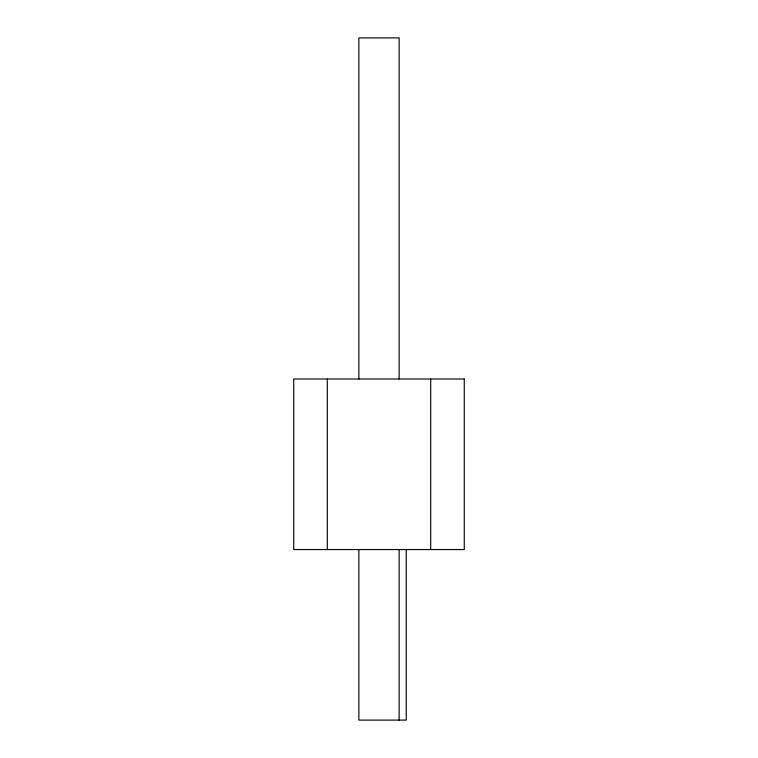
<?xml version="1.0" encoding="UTF-8"?>
<svg xmlns="http://www.w3.org/2000/svg" width="758" height="758" viewBox="0 0 758 758"><rect width="100%" height="100%" fill="white"/><g stroke="black" fill="none" stroke-linecap="round" stroke-linejoin="round"><path stroke-width="1.14" d="M430.705 379L430.705 549.55M406.222 549.55L406.222 720.1L358.856 720.1L358.856 549.55M399.144 379L399.144 37.9L358.856 37.9L358.856 379M399.144 549.55L399.144 720.1M327.295 379L327.295 549.55M464.275 379L293.725 379L293.725 549.55L464.275 549.55L464.275 379"/></g></svg>
